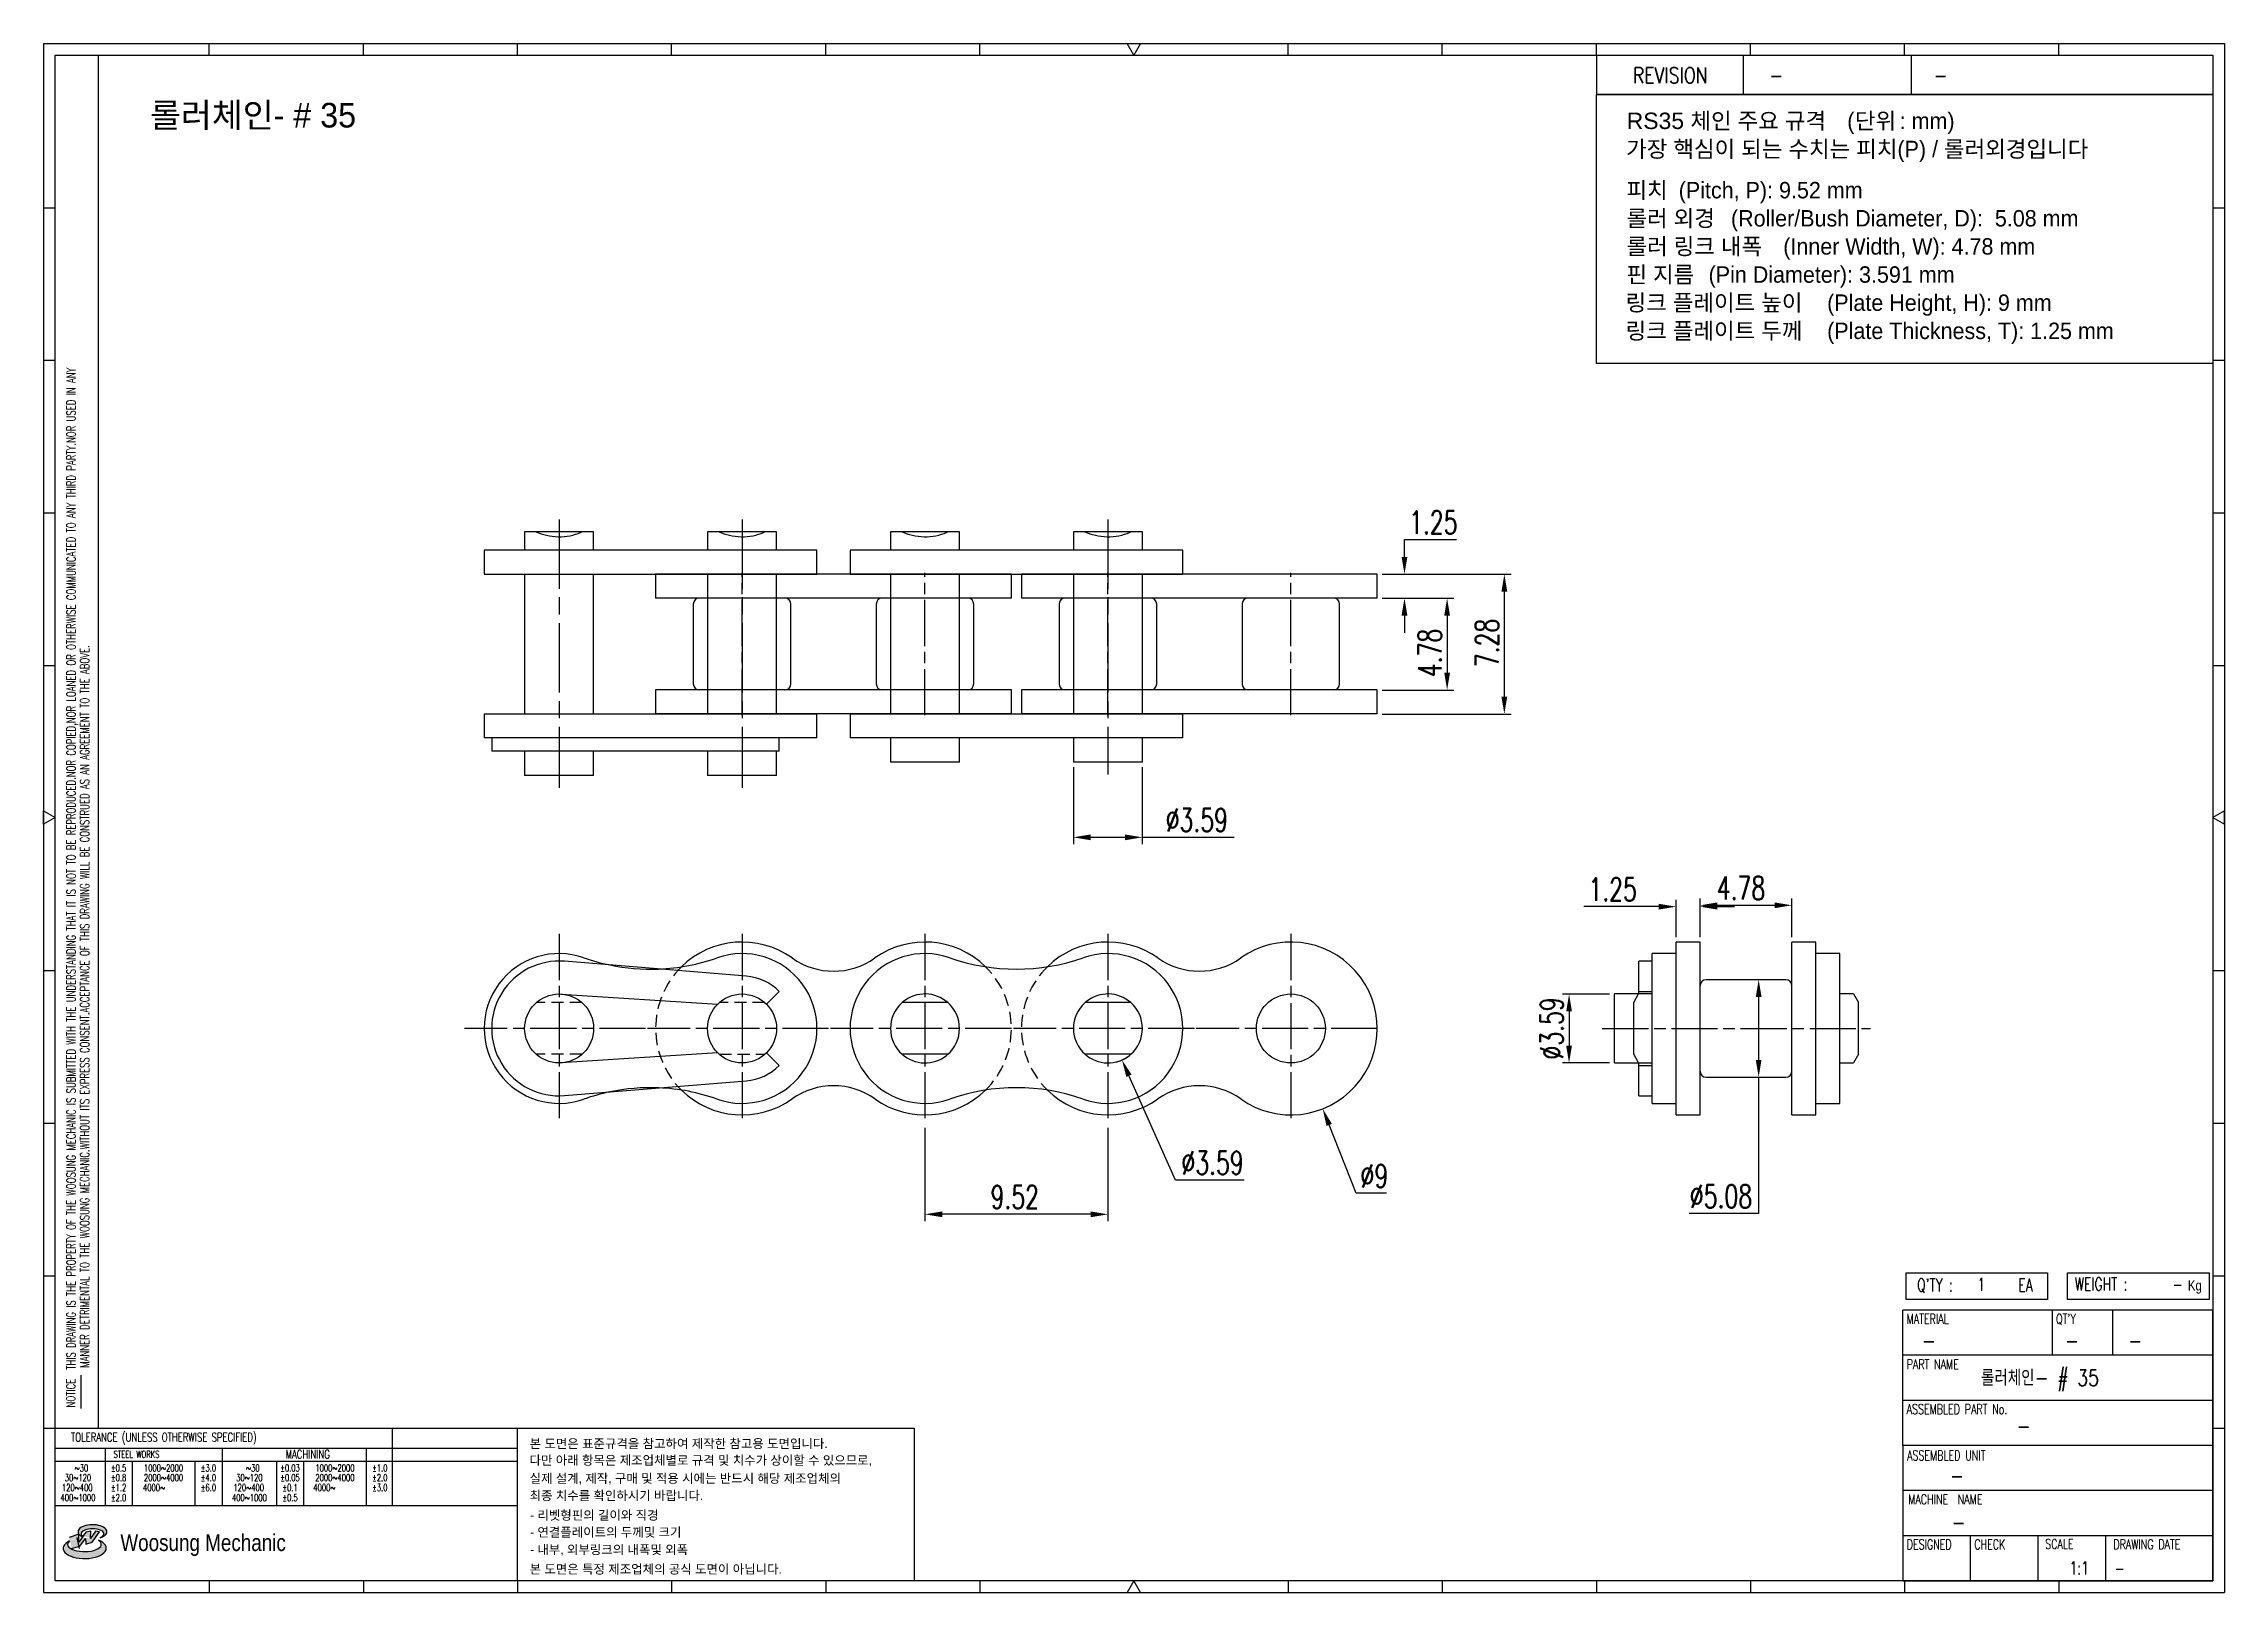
# Model space of a CAD drawing. Header units: millimetres. Extents: x 24187 to 24301, y 34 to 114.
import ezdxf
from ezdxf.enums import TextEntityAlignment as Align

# ---------------------------------------------------------------- set-up
doc = ezdxf.new("R2010")
doc.units = ezdxf.units.MM
doc.linetypes.add('AM_ISO08W050', pattern=[18, 12, -1.5, 3, -1.5])
doc.linetypes.add('HIDDEN', pattern=[9.525, 6.35, -3.175])
doc.layers.get('Defpoints').update_dxf_attribs({"color": 80})
doc.layers.add('CL1', color=140, linetype='AM_ISO08W050', lineweight=25)
for name, color, linetype in [('HID-01', 2, 'HIDDEN'), ('S-DIM', 7, 'Continuous'), ('TITLE', 7, 'Continuous'), ('도면레이아웃', 7, 'Continuous')]:
    doc.layers.add(name, color=color, linetype=linetype)
doc.styles.add('HAN', font='ROMANS.shx', dxfattribs={"width": 0.7, "bigfont": 'whgtxt.shx'})
doc.styles.add('HKD_ST2', font='romans.shx', dxfattribs={"width": 0.7, "height": 4, "bigfont": '@extfont2.shx'})
doc.styles.add('HSG', font='SIMPLEX.shx', dxfattribs={"width": 0.7, "bigfont": 'HSG.shx'})
doc.styles.add('MtXpl_', font='Gulim.ttf')
doc.styles.add('SLDTEXTSTYLE4', font='arial.ttf', dxfattribs={"width": 0.8})
doc.styles.get("Standard").update_dxf_attribs({"font": 'arial.ttf'})
doc.dimstyles.new('APP0.5', dxfattribs={"dimscale": 0.5, "dimtxt": 2.4, "dimasz": 1.8, "dimexe": 0.7, "dimexo": 0.5, "dimgap": 0.6, "dimtad": 1, "dimtoh": 1, "dimrnd": 0.01, "dimzin": 9, "dimdsep": 46, "dimtxsty": 'HSG', "dimcen": 0, "dimclrd": 1, "dimclre": 1, "dimclrt": 256, "dimazin": 2, "dimtp": 1, "dimtm": 1, "dimtfac": 0.5, "dimtofl": 0, "dimtmove": 0, "dimatfit": 3, "dimfxl": 0, "dimtvp": 1, "dimtolj": 2, "dimlwd": -1, "dimlwe": -1, "dimarcsym": 0})

# ---------------------------------------------------------------- blocks, each defined once
blk = doc.blocks.new('MAST')
at = {"layer": '도면레이아웃'}
h = blk.add_hatch(color=10, dxfattribs=at)
h.paths.add_polyline_path([(1.544, 35.177), (1.554, 34.966), (1.779, 35.034), (2.054, 35.422), (1.908, 35.446), (1.728, 35.167), (1.741, 35.439), (1.547, 35.405), (1.292, 35.041), (1.295, 35.33), (0.943, 35.208), (1.03, 34.8), (1.336, 34.885)])
edge = h.paths.add_edge_path()
edge.add_ellipse((1.795, 35.421), major_axis=(-0.53, 0), ratio=0.487785, start_angle=122.36065, end_angle=403.39574)
edge.add_line((1.411, 35.244), (1.419, 35.261))
edge.add_ellipse((1.798, 35.344), major_axis=(-0.423, 0), ratio=0.444396, start_angle=131.58977, end_angle=386.19408, ccw=False)
edge = h.paths.add_edge_path()
edge.add_ellipse((1.512, 34.815), major_axis=(-0.793, 0), ratio=0.480113, start_angle=314.67633, end_angle=590.85213)
edge.add_ellipse((1.501, 34.958), major_axis=(-0.62, 0), ratio=0.43311, start_angle=331.7024, end_angle=574.42495, ccw=False)
at = {"color": 140}
for p, q in [((0, 90.118), (80.15, 90.118)), ((0, 90.118), (0, 33.191)), ((80.15, 90.118), (80.15, 33.191)), ((57.068, 89.693), (57.068, 88.246)), ((62.47, 89.693), (62.47, 88.246)), ((68.635, 89.693), (68.635, 88.246)), ((79.725, 88.246), (57.068, 88.246)), ((68.449, 43.961), (68.449, 44.936)), ((68.449, 44.936), (73.654, 44.936)), ((73.654, 44.936), (73.654, 43.961)), ((74.39, 43.961), (74.39, 44.936)), ((74.39, 44.936), (79.595, 44.936)), ((79.595, 44.936), (79.595, 43.961)), ((68.336, 38.59), (68.336, 43.563)), ((79.725, 43.563), (68.336, 43.563)), ((73.654, 43.961), (68.449, 43.961)), ((73.827, 43.563), (73.827, 41.905)), ((79.595, 43.961), (74.39, 43.961)), ((76.037, 43.563), (76.037, 41.905)), ((79.725, 38.59), (79.725, 43.563)), ((79.725, 41.905), (68.336, 41.905)), ((79.725, 40.248), (68.336, 40.248)), ((68.336, 38.59), (68.336, 33.616)), ((79.725, 38.59), (68.336, 38.59)), ((79.725, 33.616), (79.725, 38.59)), ((79.725, 36.932), (68.336, 36.932)), ((79.725, 35.274), (68.336, 35.274)), ((70.822, 33.616), (70.822, 35.274)), ((73.309, 33.616), (73.309, 35.274)), ((75.796, 33.616), (75.796, 35.274)), ((0, 33.191), (80.15, 33.191)), ((68.336, 33.616), (79.725, 33.616))]:
    blk.add_line(p, q, dxfattribs=at)
for p, q in [((6.089, 89.693), (6.089, 90.118)), ((11.753, 89.693), (11.753, 90.118)), ((17.418, 89.693), (17.418, 90.118)), ((23.082, 89.693), (23.082, 90.118)), ((28.746, 89.693), (28.746, 90.118)), ((34.411, 89.693), (34.411, 90.118)), ((45.739, 89.693), (45.739, 90.118)), ((51.404, 89.693), (51.404, 90.118)), ((57.068, 89.693), (57.068, 90.118)), ((62.732, 89.693), (62.732, 90.118)), ((68.397, 89.693), (68.397, 90.118)), ((74.061, 89.693), (74.061, 90.118)), ((0, 84.085), (0.425, 84.085)), ((79.725, 84.085), (80.15, 84.085)), ((0, 78.478), (0.425, 78.478)), ((79.725, 78.478), (80.15, 78.478)), ((0, 72.87), (0.425, 72.87)), ((79.725, 72.87), (80.15, 72.87)), ((0, 67.262), (0.425, 67.262)), ((79.725, 67.262), (80.15, 67.262)), ((0, 56.047), (0.425, 56.047)), ((79.725, 56.047), (80.15, 56.047)), ((0, 50.439), (0.425, 50.439)), ((79.725, 50.439), (80.15, 50.439)), ((0, 44.832), (0.425, 44.832)), ((79.725, 44.832), (80.15, 44.832)), ((1.377, 39.947), (1.377, 41.174)), ((0, 39.224), (0.425, 39.224)), ((79.725, 39.224), (80.15, 39.224)), ((6.089, 33.616), (6.089, 33.191)), ((11.753, 33.616), (11.753, 33.191)), ((17.418, 33.616), (17.418, 33.191)), ((23.082, 33.616), (23.082, 33.191)), ((28.746, 33.616), (28.746, 33.191)), ((34.411, 33.616), (34.411, 33.191)), ((45.739, 33.616), (45.739, 33.191)), ((51.404, 33.616), (51.404, 33.191)), ((57.068, 33.616), (57.068, 33.191)), ((62.732, 33.616), (62.732, 33.191)), ((68.397, 33.616), (68.397, 33.191)), ((74.061, 33.616), (74.061, 33.191))]:
    blk.add_line(p, q)
at = {"color": 2}
for p, q in [((2.017, 39.224), (2.017, 89.693)), ((0.425, 39.224), (17.418, 39.224)), ((0.425, 38.487), (17.418, 38.487)), ((2.257, 38.487), (2.257, 36.382)), ((6.557, 38.5), (6.557, 36.382)), ((11.857, 38.487), (11.857, 36.382)), ((12.816, 39.224), (12.816, 36.382)), ((17.418, 33.616), (17.418, 39.224)), ((0.425, 38.012), (17.418, 38.012)), ((3.257, 38.012), (3.257, 36.382)), ((5.557, 38.012), (5.557, 36.382)), ((8.557, 38.012), (8.557, 36.382)), ((9.557, 38.026), (9.557, 36.382)), ((0.425, 36.382), (17.418, 36.382))]:
    blk.add_line(p, q, dxfattribs=at)
for points in [[(40.075, 89.693), (39.83, 90.118), (40.32, 90.118)], [(0.425, 61.679), (0, 61.433), (0, 61.924)], [(79.725, 61.679), (80.15, 61.433), (80.15, 61.924)], [(40.075, 33.616), (39.83, 33.191), (40.32, 33.191)]]:
    blk.add_lwpolyline(points, close=True)
at = {"color": 140}
blk.add_lwpolyline([(0.425, 89.693), (79.725, 89.693), (79.725, 33.616), (0.425, 33.616)], close=True, dxfattribs=at)
at = {"layer": '도면레이아웃'}
for p, q in [((1.295, 35.33), (0.943, 35.208)), ((1.547, 35.405), (1.292, 35.041)), ((1.292, 35.041), (1.295, 35.33)), ((1.741, 35.439), (1.547, 35.405)), ((1.908, 35.446), (1.728, 35.167)), ((1.728, 35.167), (1.741, 35.439)), ((1.779, 35.034), (2.054, 35.422)), ((2.054, 35.422), (1.908, 35.446)), ((1.03, 34.8), (1.336, 34.885)), ((1.224, 35.208), (1.311, 34.8)), ((1.224, 35.208), (1.224, 35.208)), ((1.336, 34.885), (1.544, 35.177)), ((1.419, 35.261), (1.411, 35.244)), ((1.544, 35.177), (1.554, 34.966)), ((1.554, 34.966), (1.779, 35.034))]:
    blk.add_line(p, q, dxfattribs=at)
for centre, major_axis, ratio, start_param, end_param in [((1.795, 35.421), (-0.53, 0), 0.487785, 2.135596, 7.040584), ((1.798, 35.344), (-0.423, 0), 0.444396, 2.296675, 6.740358), ((1.512, 34.815), (-0.793, 0), 0.480113, 5.492138, 10.312315), ((1.501, 34.958), (-0.62, 0), 0.43311, 5.789299, 10.025607)]:
    blk.add_ellipse(centre, major_axis=major_axis, ratio=ratio, start_param=start_param, end_param=end_param, dxfattribs=at)
for s, height, style, width, p in [('REVISION', 0.5806, 'HAN', 0.8, (58.415, 88.664)), ('-', 0.581, 'HAN', 0.8, (63.426, 88.664)), ('-', 0.581, 'HAN', 0.8, (69.468, 88.664)), ("Q'TY : ", 0.4746, 'HKD_ST2', 0.7, (68.857, 44.253)), ('1', 0.475, 'HKD_ST2', 0.7, (71.071, 44.275)), ('EA', 0.4746, 'HKD_ST2', 0.7, (72.578, 44.253)), ('WEIGHT : ', 0.4746, 'HKD_ST2', 0.7, (74.65, 44.286)), ('-', 0.581, 'HAN', 0.8, (69.029, 42.157)), ('-', 0.581, 'HAN', 0.8, (74.289, 42.157)), ('-', 0.581, 'HAN', 0.8, (76.623, 42.157)), ('-', 0.581, 'HAN', 0.8, (72.515, 39.013)), ('-', 0.581, 'HAN', 0.8, (70.067, 37.189)), ('-', 0.581, 'HAN', 0.8, (70.126, 35.48)), ('1:1', 0.4746, 'HKD_ST2', 0.7, (74.458, 33.848)), ('-', 0.475, 'HKD_ST2', 0.7, (76.112, 33.837))]:
    blk.add_text(s, height=height, dxfattribs=dict(style=style, width=width)).set_placement(p)
at = {"color": 6, "style": 'HKD_ST2', "width": 0.7}
for s, p in [(' THIS DRAWING IS THE PROPERTY OF THE WOOSUNG MECHANIC IS SUBMITTED WITH THE UNDERSTANDING THAT IT IS NOT TO BE REPRODUCED.NOR COPIED,NOR LOANED OR OTHERWISE COMMUNICATED TO ANY THIRD PARTY.NOR USED IN ANY', (1.173, 41.217)), ('MANNER DETRIMENTAL TO THE WOOSUNG MECHANIC.WITHOUT ITS EXPRESS CONSENT.ACCEPTANCE OF THIS DRAWING WILL BE CONSTRUED AS AN AGREEMENT TO THE ABOVE.', (1.672, 41.447))]:
    blk.add_text(s, height=0.326266, rotation=90, dxfattribs=at).set_placement(p)
at = {"style": 'HKD_ST2', "width": 0.7}
blk.add_text('-', height=0.475, dxfattribs=at).set_placement((78.613, 44.286), align=Align.RIGHT)
at = {"color": 254, "style": 'HKD_ST2', "width": 0.7}
for s, height, p in [('MATERIAL', 0.3651, (68.474, 43.425)), ("QT'Y", 0.3651, (73.965, 43.425)), ('PART NAME', 0.3651, (68.474, 41.756)), ('ASSEMBLED PART No.', 0.36511, (68.474, 40.109)), ('ASSEMBLED UNIT', 0.36511, (68.49, 38.408)), ('MACHINE  NAME', 0.36511, (68.532, 36.794)), ('DESIGNED', 0.3651, (68.474, 35.136)), ('CHECK', 0.3651, (70.961, 35.136)), ('SCALE', 0.3651, (73.566, 35.153)), ('DRAWING DATE', 0.36511, (76.071, 35.141))]:
    blk.add_text(s, height=height, dxfattribs=at).set_placement(p, align=Align.TOP_LEFT)
at = {"style": 'HKD_ST2', "width": 0.7}
blk.add_text('NOTICE', height=0.3263, rotation=90, dxfattribs=at).set_placement((1.163, 39.988))
blk.add_text('TOLERANCE (UNLESS OTHERWISE SPECIFIED)', height=0.32627, dxfattribs=at).set_placement((4.417, 38.896), align=Align.MIDDLE_CENTER)
at = {"color": 4, "style": 'HKD_ST2', "width": 0.7}
for s, height, p in [('%%12630', 0.261, (1.389, 37.762)), ('1000%%1262000', 0.26101, (4.407, 37.762)), ('%%12630', 0.261, (7.689, 37.762)), ('1000%%1262000', 0.26101, (10.707, 37.762)), ('120%%126400', 0.26101, (1.237, 37.045)), ('30%%126120', 0.261, (1.263, 37.411)), ('4000%%126', 0.261, (4.061, 37.045)), ('2000%%1264000', 0.26101, (4.407, 37.411)), ('120%%126400', 0.26101, (7.537, 37.045)), ('30%%126120', 0.261, (7.563, 37.411)), ('4000%%126', 0.261, (10.321, 37.045)), ('2000%%1264000', 0.26101, (10.707, 37.411)), ('400%%1261000', 0.26101, (1.263, 36.67)), ('400%%1261000', 0.26101, (7.563, 36.67))]:
    blk.add_text(s, height=height, dxfattribs=at).set_placement(p, align=Align.MIDDLE_CENTER)
for s, height, p in [('%%P0.5', 0.261, (2.757, 37.762)), ('STEEL WORKS', 0.26101, (3.416, 38.268)), ('%%P3.0', 0.261, (6.057, 37.762)), ('%%P0.03', 0.261, (9.057, 37.762)), ('MACHINING', 0.3263, (9.707, 38.27)), ('%%P1.0', 0.261, (12.357, 37.762)), ('%%P0.8', 0.261, (2.757, 37.411)), ('%%P1.2', 0.261, (2.757, 37.045)), ('%%P4.0', 0.261, (6.057, 37.411)), ('%%P6.0', 0.261, (6.057, 37.045)), ('%%P0.05', 0.261, (9.057, 37.411)), ('%%P0.1', 0.261, (9.057, 37.045)), ('%%P2.0', 0.261, (12.357, 37.411)), ('%%P3.0', 0.261, (12.357, 37.045)), ('%%P2.0', 0.261, (2.757, 36.67)), ('%%P0.5', 0.261, (9.057, 36.67))]:
    blk.add_text(s, height=height, dxfattribs=at).set_placement(p, align=Align.MIDDLE)
at = {"color": 1, "style": 'SLDTEXTSTYLE4', "width": 0.8}
blk.add_text('Woosung Mechanic', height=0.61957, dxfattribs=at).set_placement((2.822, 34.711))
at = {"layer": 'TITLE', "width": 0.8}
blk.add_text('Kg', height=0.3789, dxfattribs=at).set_placement((78.807, 44.286))
blk = doc.blocks.new('*D4')
at = {"layer": 'Defpoints', "color": 0, "transparency": 16777216}
for p in [(24232.88, 58.02), (24242.41, 58.02), (24232.88, 53.26)]:
    blk.add_point(p, dxfattribs=at)
at = {"layer": 'S-DIM', "color": 1, "transparency": 16777216}
for p, q in [((24232.88, 57.77), (24232.88, 52.91)), ((24242.41, 57.77), (24242.41, 52.91)), ((24241.51, 53.26), (24233.78, 53.26))]:
    blk.add_line(p, q, dxfattribs=at)
for points in [[(24233.78, 53.41), (24233.78, 53.11), (24232.88, 53.26)], [(24241.51, 53.41), (24241.51, 53.11), (24242.41, 53.26)]]:
    blk.add_solid(points, dxfattribs=at)
at = {"layer": 'S-DIM', "transparency": 16777216, "insert": (24237.56, 54.16), "char_height": 1.2, "attachment_point": 5, "style": 'HSG'}
blk.add_mtext('\\A2;9.52', dxfattribs=at)
blk = doc.blocks.new('*D34')
at = {"layer": 'Defpoints', "color": 0, "transparency": 16777216}
for p in [(24256.43, 85.34), (24256.43, 80.56), (24260.07, 80.56)]:
    blk.add_point(p, dxfattribs=at)
at = {"layer": 'S-DIM', "color": 1, "transparency": 16777216}
for p, q in [((24256.68, 85.34), (24260.42, 85.34)), ((24260.07, 84.44), (24260.07, 81.46)), ((24256.68, 80.56), (24260.42, 80.56))]:
    blk.add_line(p, q, dxfattribs=at)
for points in [[(24259.92, 84.44), (24260.22, 84.44), (24260.07, 85.34)], [(24259.92, 81.46), (24260.22, 81.46), (24260.07, 80.56)]]:
    blk.add_solid(points, dxfattribs=at)
at = {"layer": 'S-DIM', "transparency": 16777216, "insert": (24259.17, 82.49), "char_height": 1.2, "attachment_point": 5, "rotation": 90, "style": 'HSG'}
blk.add_mtext('\\A2;4.78', dxfattribs=at)
blk = doc.blocks.new('*D35')
at = {"layer": 'Defpoints', "color": 0, "transparency": 16777216}
for p in [(24256.43, 86.59), (24256.43, 85.34), (24257.85, 85.34)]:
    blk.add_point(p, dxfattribs=at)
at = {"layer": 'S-DIM', "color": 1, "transparency": 16777216}
for p, q in [((24257.85, 87.49), (24257.85, 88.39)), ((24257.85, 88.39), (24260.55, 88.39)), ((24256.68, 86.59), (24258.2, 86.59)), ((24256.68, 85.34), (24258.2, 85.34)), ((24257.85, 84.44), (24257.85, 83.54))]:
    blk.add_line(p, q, dxfattribs=at)
for points in [[(24257.7, 87.49), (24258, 87.49), (24257.85, 86.59)], [(24257.7, 84.44), (24258, 84.44), (24257.85, 85.34)]]:
    blk.add_solid(points, dxfattribs=at)
at = {"layer": 'S-DIM', "transparency": 16777216, "insert": (24259.35, 89.29), "char_height": 1.2, "attachment_point": 5, "style": 'HSG'}
blk.add_mtext('\\A2;1.25', dxfattribs=at)
blk = doc.blocks.new('*D36')
at = {"layer": 'Defpoints', "color": 0, "transparency": 16777216}
for p in [(24256.43, 86.59), (24263.05, 86.59), (24256.43, 79.31)]:
    blk.add_point(p, dxfattribs=at)
at = {"layer": 'S-DIM', "color": 1, "transparency": 16777216}
for p, q in [((24256.68, 86.59), (24263.4, 86.59)), ((24263.05, 80.21), (24263.05, 85.69)), ((24256.68, 79.31), (24263.4, 79.31))]:
    blk.add_line(p, q, dxfattribs=at)
for points in [[(24262.9, 85.69), (24263.2, 85.69), (24263.05, 86.59)], [(24262.9, 80.21), (24263.2, 80.21), (24263.05, 79.31)]]:
    blk.add_solid(points, dxfattribs=at)
at = {"layer": 'S-DIM', "transparency": 16777216, "insert": (24262.15, 83.01), "char_height": 1.2, "attachment_point": 5, "rotation": 90, "style": 'HSG'}
blk.add_mtext('\\A2;7.28', dxfattribs=at)
blk = doc.blocks.new('*D33')
at = {"layer": 'Defpoints', "color": 0, "transparency": 16777216}
for p in [(24240.61, 76.8), (24244.2, 76.8), (24244.2, 72.89)]:
    blk.add_point(p, dxfattribs=at)
at = {"layer": 'S-DIM', "color": 1, "transparency": 16777216}
for p, q in [((24240.61, 76.55), (24240.61, 72.54)), ((24244.2, 76.55), (24244.2, 72.54)), ((24241.51, 72.89), (24243.3, 72.89)), ((24244.2, 72.89), (24248.98, 72.89))]:
    blk.add_line(p, q, dxfattribs=at)
for points in [[(24241.51, 73.04), (24241.51, 72.74), (24240.61, 72.89)], [(24243.3, 73.04), (24243.3, 72.74), (24244.2, 72.89)]]:
    blk.add_solid(points, dxfattribs=at)
at = {"layer": 'S-DIM', "transparency": 16777216, "insert": (24247.04, 73.79), "char_height": 1.2, "attachment_point": 5, "style": 'HSG'}
blk.add_mtext('\\A2;%%c3.59', dxfattribs=at)
blk = doc.blocks.new('*D9')
at = {"layer": 'Defpoints', "color": 0, "transparency": 16777216}
for p in [(24275.63, 65.48), (24275.63, 60.4), (24276.29, 60.4)]:
    blk.add_point(p, dxfattribs=at)
at = {"layer": 'S-DIM', "color": 1, "transparency": 16777216}
for p, q in [((24275.88, 65.48), (24276.64, 65.48)), ((24276.29, 64.58), (24276.29, 61.3)), ((24275.88, 60.4), (24276.64, 60.4)), ((24276.29, 60.4), (24276.29, 53.3)), ((24276.29, 53.3), (24272.67, 53.3))]:
    blk.add_line(p, q, dxfattribs=at)
for points in [[(24276.14, 64.58), (24276.44, 64.58), (24276.29, 65.48)], [(24276.14, 61.3), (24276.44, 61.3), (24276.29, 60.4)]]:
    blk.add_solid(points, dxfattribs=at)
at = {"layer": 'S-DIM', "transparency": 16777216, "insert": (24274.33, 54.2), "char_height": 1.2, "attachment_point": 5, "style": 'HSG'}
blk.add_mtext('\\A2;%%c5.08', dxfattribs=at)
blk = doc.blocks.new('*D10')
at = {"layer": 'Defpoints', "color": 0, "transparency": 16777216}
for p in [(24278.02, 69.35), (24273.24, 67.44), (24278.02, 67.44)]:
    blk.add_point(p, dxfattribs=at)
at = {"layer": 'S-DIM', "color": 1, "transparency": 16777216}
for p, q in [((24273.24, 67.69), (24273.24, 69.7)), ((24274.14, 69.35), (24277.12, 69.35)), ((24278.02, 67.69), (24278.02, 69.7))]:
    blk.add_line(p, q, dxfattribs=at)
for points in [[(24274.14, 69.5), (24274.14, 69.2), (24273.24, 69.35)], [(24277.12, 69.5), (24277.12, 69.2), (24278.02, 69.35)]]:
    blk.add_solid(points, dxfattribs=at)
at = {"layer": 'S-DIM', "transparency": 16777216, "insert": (24275.37, 70.25), "char_height": 1.2, "attachment_point": 5, "style": 'HSG'}
blk.add_mtext('\\A2;4.78', dxfattribs=at)
blk = doc.blocks.new('*D11')
at = {"layer": 'Defpoints', "color": 0, "transparency": 16777216}
for p in [(24273.24, 69.28), (24271.99, 67.44), (24273.24, 67.44)]:
    blk.add_point(p, dxfattribs=at)
at = {"layer": 'S-DIM', "color": 1, "transparency": 16777216}
for p, q in [((24271.09, 69.28), (24267.19, 69.28)), ((24271.99, 67.69), (24271.99, 69.63)), ((24273.24, 67.69), (24273.24, 69.63)), ((24274.14, 69.28), (24275.04, 69.28))]:
    blk.add_line(p, q, dxfattribs=at)
for points in [[(24271.09, 69.43), (24271.09, 69.13), (24271.99, 69.28)], [(24274.14, 69.43), (24274.14, 69.13), (24273.24, 69.28)]]:
    blk.add_solid(points, dxfattribs=at)
at = {"layer": 'S-DIM', "transparency": 16777216, "insert": (24268.69, 70.18), "char_height": 1.2, "attachment_point": 5, "style": 'HSG'}
blk.add_mtext('\\A2;1.25', dxfattribs=at)
blk = doc.blocks.new('*D12')
at = {"layer": 'Defpoints', "color": 0, "transparency": 16777216}
for p in [(24268.78, 64.73), (24266.42, 61.14), (24268.78, 61.14)]:
    blk.add_point(p, dxfattribs=at)
at = {"layer": 'S-DIM', "color": 1, "transparency": 16777216}
for p, q in [((24268.53, 64.73), (24266.07, 64.73)), ((24266.42, 63.83), (24266.42, 62.04)), ((24268.53, 61.14), (24266.07, 61.14))]:
    blk.add_line(p, q, dxfattribs=at)
for points in [[(24266.27, 63.83), (24266.57, 63.83), (24266.42, 64.73)], [(24266.27, 62.04), (24266.57, 62.04), (24266.42, 61.14)]]:
    blk.add_solid(points, dxfattribs=at)
at = {"layer": 'S-DIM', "transparency": 16777216, "insert": (24265.52, 62.94), "char_height": 1.2, "attachment_point": 5, "rotation": 90, "style": 'HSG'}
blk.add_mtext('\\A2;%%c3.59', dxfattribs=at)
blk = doc.blocks.new('*D13')
at = {"layer": 'Defpoints', "color": 0, "transparency": 16777216}
for p in [(24241.68, 64.58), (24243.14, 61.3)]:
    blk.add_point(p, dxfattribs=at)
at = {"layer": 'S-DIM', "color": 1, "transparency": 16777216}
for p, q in [((24245.92, 55.04), (24243.5, 60.48)), ((24249.5, 55.04), (24245.92, 55.04))]:
    blk.add_line(p, q, dxfattribs=at)
blk.add_arc((24242.41, 62.94), 1.8, 282.7626, 303.4297, dxfattribs=at)
blk.add_solid([(24243.64, 60.54), (24243.37, 60.41), (24243.14, 61.3)], dxfattribs=at)
at = {"layer": 'S-DIM', "transparency": 16777216, "insert": (24247.86, 55.94), "char_height": 1.2, "attachment_point": 5, "style": 'HSG'}
blk.add_mtext('\\A2;∅3.59', dxfattribs=at)
blk = doc.blocks.new('*D14')
at = {"layer": 'Defpoints', "color": 0, "transparency": 16777216}
for p in [(24250.27, 67.12), (24253.59, 58.76)]:
    blk.add_point(p, dxfattribs=at)
at = {"layer": 'S-DIM', "color": 1, "transparency": 16777216}
for p, q in [((24255.34, 54.36), (24253.93, 57.92)), ((24256.92, 54.36), (24255.34, 54.36))]:
    blk.add_line(p, q, dxfattribs=at)
blk.add_solid([(24254.07, 57.97), (24253.79, 57.86), (24253.59, 58.76)], dxfattribs=at)
at = {"layer": 'S-DIM', "transparency": 16777216, "insert": (24256.28, 55.26), "char_height": 1.2, "attachment_point": 5, "style": 'HSG'}
blk.add_mtext('\\A2;∅9', dxfattribs=at)

msp = doc.modelspace()

# ---------------------------------------------------------------- linework, layer by layer
for p, q in [((24215.63, 88.802), (24212.04, 88.802)), ((24212.04, 88.802), (24212.04, 87.842)), ((24215.63, 87.842), (24215.63, 88.802)), ((24225.155, 88.802), (24221.565, 88.802)), ((24221.565, 88.802), (24221.565, 87.842)), ((24225.155, 87.842), (24225.155, 88.802)), ((24234.68, 88.802), (24231.09, 88.802)), ((24231.09, 88.802), (24231.09, 87.842)), ((24234.68, 87.842), (24234.68, 88.802)), ((24244.205, 88.802), (24240.615, 88.802)), ((24240.615, 88.802), (24240.615, 87.842)), ((24244.205, 87.842), (24244.205, 88.802)), ((24227.26, 87.842), (24209.935, 87.842)), ((24209.935, 87.842), (24209.935, 86.592)), ((24227.26, 86.592), (24227.26, 87.842)), ((24246.31, 87.842), (24228.985, 87.842)), ((24228.985, 87.842), (24228.985, 86.592)), ((24246.31, 86.592), (24246.31, 87.842)), ((24209.935, 86.592), (24227.26, 86.592)), ((24212.04, 86.592), (24212.04, 79.312)), ((24215.63, 79.312), (24215.63, 86.592)), ((24237.385, 86.592), (24218.86, 86.592)), ((24218.86, 86.592), (24218.86, 85.342)), ((24221.565, 86.592), (24221.565, 79.312)), ((24225.155, 79.312), (24225.155, 86.592)), ((24228.985, 86.592), (24246.31, 86.592)), ((24231.09, 86.592), (24231.09, 79.312)), ((24234.68, 79.312), (24234.68, 86.592)), ((24237.385, 85.342), (24237.385, 86.592)), ((24256.435, 86.592), (24237.91, 86.592)), ((24237.91, 86.592), (24237.91, 85.342)), ((24240.615, 86.592), (24240.615, 79.312)), ((24244.205, 79.312), (24244.205, 86.592)), ((24256.435, 85.342), (24256.435, 86.592)), ((24237.385, 85.342), (24218.86, 85.342)), ((24256.435, 85.342), (24237.91, 85.342)), ((24220.82, 85.027), (24220.82, 80.877)), ((24225.9, 80.877), (24225.9, 85.027)), ((24230.345, 85.027), (24230.345, 80.877)), ((24235.425, 80.877), (24235.425, 85.027)), ((24239.87, 85.027), (24239.87, 80.877)), ((24244.95, 80.877), (24244.95, 85.027)), ((24249.395, 85.027), (24249.395, 80.877)), ((24254.475, 80.877), (24254.475, 85.027)), ((24237.385, 80.562), (24218.86, 80.562)), ((24218.86, 80.562), (24218.86, 79.312)), ((24237.385, 79.312), (24237.385, 80.562)), ((24256.435, 80.562), (24237.91, 80.562)), ((24237.91, 80.562), (24237.91, 79.312)), ((24256.435, 79.312), (24256.435, 80.562)), ((24209.935, 79.312), (24227.26, 79.312)), ((24209.935, 79.312), (24209.935, 78.062)), ((24237.385, 79.312), (24218.86, 79.312)), ((24227.26, 78.062), (24227.26, 79.312)), ((24228.985, 79.312), (24246.31, 79.312)), ((24228.985, 79.312), (24228.985, 78.062)), ((24256.435, 79.312), (24237.91, 79.312)), ((24246.31, 78.062), (24246.31, 79.312)), ((24227.26, 78.062), (24209.935, 78.062)), ((24210.325, 78.062), (24210.325, 77.368)), ((24225.29, 77.368), (24210.325, 77.368)), ((24212.04, 77.368), (24212.04, 76.102)), ((24215.63, 76.102), (24215.63, 77.368)), ((24221.565, 77.368), (24221.565, 76.102)), ((24225.155, 76.102), (24225.155, 77.368)), ((24225.29, 77.368), (24225.29, 78.062)), ((24246.31, 78.062), (24228.985, 78.062)), ((24231.09, 78.062), (24231.09, 76.797)), ((24234.68, 76.797), (24234.68, 78.062)), ((24240.615, 78.062), (24240.615, 76.797)), ((24244.205, 76.797), (24244.205, 78.062)), ((24215.63, 76.102), (24212.04, 76.102)), ((24225.155, 76.102), (24221.565, 76.102)), ((24234.68, 76.797), (24231.09, 76.797)), ((24244.205, 76.797), (24240.615, 76.797)), ((24273.244, 67.438), (24271.994, 67.438)), ((24271.994, 58.438), (24271.994, 67.438)), ((24273.244, 58.438), (24273.244, 67.438)), ((24279.274, 67.438), (24278.024, 67.438)), ((24278.024, 58.438), (24278.024, 67.438)), ((24279.274, 58.438), (24279.274, 67.438)), ((24223.583, 65.659), (24214.122, 66.437)), ((24270.744, 66.448), (24270.05, 66.448)), ((24270.05, 64.733), (24270.05, 66.448)), ((24271.994, 66.838), (24270.744, 66.838)), ((24270.744, 59.038), (24270.744, 66.838)), ((24280.524, 66.838), (24279.274, 66.838)), ((24280.524, 59.038), (24280.524, 66.838)), ((24213.949, 64.73), (24222.09, 64.208)), ((24224.629, 64.208), (24225.29, 64.869)), ((24232.772, 64.73), (24232.616, 64.713)), ((24232.929, 64.733), (24232.772, 64.73)), ((24233.085, 64.722), (24232.929, 64.733)), ((24233.24, 64.698), (24233.085, 64.722)), ((24242.297, 64.73), (24242.141, 64.713)), ((24242.454, 64.733), (24242.297, 64.73)), ((24242.61, 64.722), (24242.454, 64.733)), ((24242.765, 64.698), (24242.61, 64.722)), ((24268.784, 61.143), (24268.784, 64.733)), ((24270.043, 64.733), (24268.784, 64.733)), ((24269.784, 64.285), (24270.043, 64.733)), ((24270.744, 64.733), (24270.043, 64.733)), ((24270.05, 64.869), (24270.744, 64.869)), ((24277.709, 65.478), (24273.559, 65.478)), ((24281.225, 64.733), (24280.524, 64.733)), ((24281.225, 64.733), (24281.484, 64.285)), ((24231.765, 64.341), (24231.697, 64.285)), ((24234.072, 64.285), (24231.697, 64.285)), ((24231.892, 64.434), (24231.765, 64.341)), ((24232.026, 64.515), (24231.892, 64.434)), ((24232.166, 64.583), (24232.026, 64.515)), ((24232.312, 64.64), (24232.166, 64.583)), ((24232.463, 64.683), (24232.312, 64.64)), ((24232.616, 64.713), (24232.463, 64.683)), ((24233.392, 64.66), (24233.24, 64.698)), ((24233.54, 64.61), (24233.392, 64.66)), ((24233.683, 64.546), (24233.54, 64.61)), ((24233.82, 64.47), (24233.683, 64.546)), ((24233.95, 64.383), (24233.82, 64.47)), ((24234.072, 64.285), (24233.95, 64.383)), ((24241.29, 64.341), (24241.222, 64.285)), ((24243.597, 64.285), (24241.222, 64.285)), ((24241.417, 64.434), (24241.29, 64.341)), ((24241.551, 64.515), (24241.417, 64.434)), ((24241.691, 64.583), (24241.551, 64.515)), ((24241.837, 64.64), (24241.691, 64.583)), ((24241.988, 64.683), (24241.837, 64.64)), ((24242.141, 64.713), (24241.988, 64.683)), ((24242.917, 64.66), (24242.765, 64.698)), ((24243.065, 64.61), (24242.917, 64.66)), ((24243.208, 64.546), (24243.065, 64.61)), ((24243.345, 64.47), (24243.208, 64.546)), ((24243.475, 64.383), (24243.345, 64.47)), ((24243.597, 64.285), (24243.475, 64.383)), ((24269.784, 61.592), (24269.784, 64.285)), ((24281.484, 61.592), (24281.484, 64.285)), ((24222.09, 61.669), (24213.949, 61.147)), ((24225.29, 61.008), (24224.629, 61.669)), ((24231.697, 61.592), (24231.819, 61.494)), ((24234.072, 61.592), (24231.697, 61.592)), ((24231.819, 61.494), (24231.949, 61.406)), ((24231.949, 61.406), (24232.086, 61.331)), ((24232.086, 61.331), (24232.229, 61.267)), ((24233.603, 61.293), (24233.744, 61.362)), ((24233.744, 61.362), (24233.878, 61.443)), ((24233.878, 61.443), (24234.004, 61.535)), ((24234.004, 61.535), (24234.072, 61.592)), ((24241.222, 61.592), (24241.344, 61.494)), ((24243.597, 61.592), (24241.222, 61.592)), ((24241.344, 61.494), (24241.474, 61.406)), ((24241.474, 61.406), (24241.611, 61.331)), ((24241.611, 61.331), (24241.754, 61.267)), ((24243.128, 61.293), (24243.269, 61.362)), ((24243.269, 61.362), (24243.403, 61.443)), ((24243.403, 61.443), (24243.529, 61.535)), ((24243.529, 61.535), (24243.597, 61.592)), ((24270.043, 61.143), (24269.784, 61.592)), ((24281.484, 61.592), (24281.225, 61.143)), ((24214.122, 59.44), (24223.583, 60.218)), ((24232.229, 61.267), (24232.378, 61.217)), ((24232.378, 61.217), (24232.53, 61.179)), ((24232.53, 61.179), (24232.684, 61.155)), ((24232.684, 61.155), (24232.84, 61.144)), ((24232.84, 61.144), (24232.997, 61.147)), ((24232.997, 61.147), (24233.153, 61.164)), ((24233.153, 61.164), (24233.306, 61.194)), ((24233.306, 61.194), (24233.457, 61.237)), ((24233.457, 61.237), (24233.603, 61.293)), ((24241.754, 61.267), (24241.903, 61.217)), ((24241.903, 61.217), (24242.055, 61.179)), ((24242.055, 61.179), (24242.209, 61.155)), ((24242.209, 61.155), (24242.365, 61.144)), ((24242.365, 61.144), (24242.522, 61.147)), ((24242.522, 61.147), (24242.678, 61.164)), ((24242.678, 61.164), (24242.831, 61.194)), ((24242.831, 61.194), (24242.982, 61.237)), ((24242.982, 61.237), (24243.128, 61.293)), ((24268.784, 61.143), (24270.043, 61.143)), ((24270.043, 61.143), (24270.744, 61.143)), ((24270.05, 59.428), (24270.05, 61.143)), ((24270.05, 61.008), (24270.744, 61.008)), ((24273.559, 60.398), (24277.709, 60.398)), ((24280.524, 61.143), (24281.225, 61.143)), ((24270.05, 59.428), (24270.744, 59.428)), ((24270.744, 59.038), (24271.994, 59.038)), ((24271.994, 58.438), (24273.244, 58.438)), ((24278.024, 58.438), (24279.274, 58.438)), ((24279.274, 59.038), (24280.524, 59.038))]:
    msp.add_line(p, q)
at = {"color": 140}
msp.add_lwpolyline([(24267.84, 111.566), (24299.937, 111.566), (24299.937, 97.558), (24267.84, 97.558)], close=True, dxfattribs=at)
for points in [[(24212.647, 88.802), (24212.769, 88.746), (24212.899, 88.695), (24213.036, 88.652), (24213.179, 88.615), (24213.328, 88.586), (24213.48, 88.564), (24213.634, 88.55), (24213.79, 88.544), (24213.947, 88.545), (24214.103, 88.555), (24214.256, 88.572), (24214.407, 88.597), (24214.553, 88.63), (24214.694, 88.67), (24214.828, 88.716), (24214.954, 88.77), (24215.022, 88.802)], [(24222.172, 88.802), (24222.294, 88.746), (24222.424, 88.695), (24222.561, 88.652), (24222.704, 88.615), (24222.853, 88.586), (24223.005, 88.564), (24223.159, 88.55), (24223.315, 88.544), (24223.472, 88.545), (24223.628, 88.555), (24223.781, 88.572), (24223.932, 88.597), (24224.078, 88.63), (24224.219, 88.67), (24224.353, 88.716), (24224.479, 88.77), (24224.547, 88.802)], [(24231.697, 88.802), (24231.819, 88.746), (24231.949, 88.695), (24232.086, 88.652), (24232.229, 88.615), (24232.378, 88.586), (24232.53, 88.564), (24232.684, 88.55), (24232.84, 88.544), (24232.997, 88.545), (24233.153, 88.555), (24233.306, 88.572), (24233.457, 88.597), (24233.603, 88.63), (24233.744, 88.67), (24233.878, 88.716), (24234.004, 88.77), (24234.072, 88.802)], [(24241.222, 88.802), (24241.344, 88.746), (24241.474, 88.695), (24241.611, 88.652), (24241.754, 88.615), (24241.903, 88.586), (24242.055, 88.564), (24242.209, 88.55), (24242.365, 88.544), (24242.522, 88.545), (24242.678, 88.555), (24242.831, 88.572), (24242.982, 88.597), (24243.128, 88.63), (24243.269, 88.67), (24243.403, 88.716), (24243.529, 88.77), (24243.597, 88.802)]]:
    msp.add_lwpolyline(points)
at = {"color": 1}
msp.add_lwpolyline([(24211.67, 42.12), (24232.324, 42.12), (24232.324, 34.176), (24211.67, 34.176)], close=True, dxfattribs=at)
for centre in [(24213.835, 62.938), (24223.36, 62.938), (24251.935, 62.938)]:
    msp.add_circle(centre, 1.795)
for centre, radius, start, end in [((24221.135, 85.027), 0.315, 90, 180), ((24225.585, 85.027), 0.315, 0, 90), ((24230.66, 85.027), 0.315, 90, 180), ((24235.11, 85.027), 0.315, 360, 90), ((24240.185, 85.027), 0.315, 90, 180), ((24244.635, 85.027), 0.315, 0, 90), ((24249.71, 85.027), 0.315, 90, 180), ((24254.16, 85.027), 0.315, 360, 90), ((24221.135, 80.877), 0.315, 180, 270), ((24225.585, 80.877), 0.315, 270, 0), ((24230.66, 80.877), 0.315, 180, 270), ((24235.11, 80.877), 0.315, 270, 0), ((24240.185, 80.877), 0.315, 180, 270), ((24244.635, 80.877), 0.315, 270, 0), ((24249.71, 80.877), 0.315, 180, 270), ((24254.16, 80.877), 0.315, 270, 0), ((24223.36, 62.938), 4.5, 54.62279, 134.46442), ((24232.885, 62.938), 4.5, 45.53558, 125.37722), ((24242.41, 62.938), 4.5, 54.62279, 134.46442), ((24251.935, 62.938), 4.5, 234.62279, 125.37722), ((24213.835, 62.938), 3.9, 70.61979, 289.38021), ((24213.835, 62.938), 3.51, 85.3028, 274.6972), ((24218.597, 76.477), 10.452, 250.61979, 258.26752), ((24218.597, 76.477), 10.452, 258.26752, 272.33808), ((24218.597, 76.477), 10.452, 272.33808, 289.38021), ((24223.36, 62.938), 3.9, 250.61979, 109.38021), ((24228.122, 69.646), 3.726, 234.62278, 305.37721), ((24232.885, 62.938), 3.9, 70.61979, 289.38021), ((24237.647, 76.477), 10.452, 250.61979, 289.38021), ((24242.41, 62.938), 3.9, 250.61979, 109.38021), ((24247.172, 69.646), 3.726, 234.62278, 305.37721), ((24223.36, 62.938), 2.73, 45, 85.3028), ((24273.559, 65.163), 0.315, 90, 180), ((24277.709, 65.163), 0.315, 0, 90), ((24232.885, 62.938), 1.795, 131.40962, 228.59038), ((24232.885, 62.938), 1.795, 311.40962, 48.59038), ((24242.41, 62.938), 1.795, 131.40962, 228.59038), ((24242.41, 62.938), 1.795, 311.40962, 48.59038), ((24223.36, 62.938), 2.73, 274.6972, 315), ((24273.559, 60.713), 0.315, 180, 270), ((24277.709, 60.713), 0.315, 270, 0), ((24218.597, 49.4), 10.452, 101.73248, 109.38021), ((24218.597, 49.4), 10.452, 87.66192, 101.73248), ((24218.597, 49.4), 10.452, 70.61979, 87.66192), ((24223.36, 62.938), 4.5, 225.53558, 305.37722), ((24228.122, 56.231), 3.726, 54.62278, 125.37721), ((24232.885, 62.938), 4.5, 234.62279, 314.46442), ((24237.647, 49.4), 10.452, 70.61979, 109.38021), ((24242.41, 62.938), 4.5, 225.53558, 305.37722), ((24247.172, 56.231), 3.726, 54.62278, 125.37721)]:
    msp.add_arc(centre, radius, start, end)
msp.add_point((24223.36, 82.952))
msp.add_point((24223.36, 82.952))
at = {"layer": 'CL1', "ltscale": 0.3}
for p, q in [((24213.835, 89.437), (24213.835, 75.467)), ((24223.36, 89.437), (24223.36, 75.467)), ((24242.41, 89.437), (24242.41, 76.162))]:
    msp.add_line(p, q, dxfattribs=at)
at = {"layer": 'CL1', "ltscale": 0.2}
for p, q in [((24223.36, 79.25), (24223.36, 86.655)), ((24232.885, 79.25), (24232.885, 86.655)), ((24242.41, 79.25), (24242.41, 86.655)), ((24251.935, 79.25), (24251.935, 86.655)), ((24213.835, 67.861), (24213.835, 58.016)), ((24223.36, 67.861), (24223.36, 58.016)), ((24232.885, 67.861), (24232.885, 58.016)), ((24242.41, 67.861), (24242.41, 58.016)), ((24251.935, 67.861), (24251.935, 58.016)), ((24218.335, 62.938), (24208.912, 62.938)), ((24227.86, 62.938), (24218.437, 62.938)), ((24237.385, 62.938), (24227.962, 62.938)), ((24246.91, 62.938), (24237.487, 62.938)), ((24256.435, 62.938), (24247.012, 62.938)), ((24268.149, 62.938), (24282.119, 62.938))]:
    msp.add_line(p, q, dxfattribs=at)
at = {"layer": 'HID-01', "linetype": 'HIDDEN', "ltscale": 0.1}
for p, q in [((24215.022, 64.285), (24212.647, 64.285)), ((24224.547, 64.285), (24222.172, 64.285)), ((24215.022, 61.592), (24212.647, 61.592)), ((24222.172, 61.592), (24224.547, 61.592))]:
    msp.add_line(p, q, dxfattribs=at)
for centre, start, end in [((24223.36, 62.938), 134.46442, 225.53558), ((24232.885, 62.938), 314.46442, 45.53558), ((24242.41, 62.938), 134.46442, 225.53558)]:
    msp.add_arc(centre, 4.5, start, end, dxfattribs=at)

# ---------------------------------------------------------------- block references
at = {"color": 140, "xscale": 1.416638488090329, "yscale": 1.416638488090329, "zscale": 1.416638488090329}
msp.add_blockref('MAST', (24186.995, -13.446), dxfattribs=at)

# ---------------------------------------------------------------- texts
at = {"color": 254, "style": 'MtXpl_'}
msp.add_text('롤러체인- # 35', height=1.283, dxfattribs=at).set_placement((24192.533, 109.85))
at = {"color": 140}
msp.add_text('RS35 ', height=0.8554, dxfattribs=at).set_placement((24269.419, 109.77))
at = {"color": 140, "style": 'MtXpl_'}
for s, height, p in [('체인 주요 규격 ', 0.8554, (24272.74, 109.77)), ('(', 0.855, (24280.903, 109.77)), ('단위', 0.8554, (24281.301, 109.77)), (': mm)', 0.8554, (24283.633, 109.77)), ('가장 핵심이 되는 수치는 피치(P) / 롤러외경입니다', 0.85536, (24269.392, 108.303)), ('피치 ', 0.8554, (24269.407, 106.16)), ('(Pitch, P): 9.52 mm  ', 0.85536, (24272.128, 106.16)), ('롤러 외경 ', 0.8554, (24269.406, 104.696)), ('(Roller/Bush Diameter, D):  5.08 mm', 0.85536, (24274.848, 104.696)), ('롤러 링크 내폭 ', 0.8554, (24269.408, 103.232)), ('(Inner Width, W): 4.78 mm', 0.85536, (24277.571, 103.232)), ('핀 지름 ', 0.8554, (24269.407, 101.767)), ('(Pin Diameter): 3.591 mm', 0.85536, (24273.683, 101.767)), ('링크 플레이트 높이 ', 0.85536, (24269.361, 100.302)), ('(Plate Height, H): 9 mm', 0.85536, (24279.857, 100.302)), ('링크 플레이트 두께 ', 0.85536, (24269.361, 98.836)), ('(Plate Thickness, T): 1.25 mm', 0.85536, (24279.857, 98.836))]:
    msp.add_text(s, height=height, dxfattribs=at).set_placement(p)
at = {"style": 'HAN', "width": 0.8}
msp.add_text('롤러체인- # 35', height=0.8225, dxfattribs=at).set_placement((24287.87, 44.333))
at = {"color": 1, "style": 'MtXpl_'}
for s, p in [('본 도면은 표준규격을 참고하여 제작한 참고용 도면입니다.', (24212.298, 41.084)), ('실제 설계, 제작, 구매 및 적용 시에는 반드시 해당 제조업체의 ', (24212.298, 39.276)), ('다만 아래 항목은 제조업체별로 규격 및 치수가 상이할 수 있으므로,', (24212.298, 40.218)), ('최종 치수를 확인하시기 바랍니다. ', (24212.298, 38.379)), ('- 리벳형핀의 길이와 직경', (24212.324, 37.355)), ('- 연결플레이트의 두께및 크기', (24212.324, 36.474)), ('- 내부, 외부링크의 내폭및 외폭', (24212.324, 35.566)), ('본 도면은 특정 제조업체의 공식 도면이 아닙니다.', (24212.298, 34.55))]:
    msp.add_text(s, height=0.4752, dxfattribs=at).set_placement(p)

# ---------------------------------------------------------------- dimensions: what is measured, and where the dimension line sits
at = {"layer": 'S-DIM'}
for base, p1, p2, picture, middle in [((24257.853, 85.342), (24256.435, 86.592), (24256.435, 85.342), '*D35', (24259.353, 88.392)), ((24263.05, 86.592), (24256.435, 79.312), (24256.435, 86.592), '*D36', (24263.05, 83.011)), ((24260.069, 80.562), (24256.435, 85.342), (24256.435, 80.562), '*D34', (24260.069, 82.494))]:
    dim = msp.add_linear_dim(base=base, p1=p1, p2=p2, angle=90, dimstyle='APP0.5', dxfattribs=at)
    dim.commit()
    dim.dimension.update_dxf_attribs({"geometry": picture, "text_midpoint": middle, "dimtype": 160})
dim = msp.add_linear_dim(base=(24244.205, 72.895), p1=(24240.615, 76.797), p2=(24244.205, 76.797), text='%%c<>', dimstyle='APP0.5', dxfattribs=at)
dim.commit()
dim.dimension.update_dxf_attribs({"geometry": '*D33', "text_midpoint": (24247.045, 72.895), "dimtype": 160})
for base, p1, p2, picture, middle in [((24273.244, 69.282), (24271.994, 67.438), (24273.244, 67.438), '*D11', (24268.694, 69.282)), ((24278.024, 69.346), (24273.244, 67.438), (24278.024, 67.438), '*D10', (24275.369, 69.346)), ((24232.884608526, 53.258663395), (24242.409608526, 58.016092407), (24232.884608526, 58.016092407), '*D4', (24237.559883455, 53.258663395))]:
    dim = msp.add_linear_dim(base=base, p1=p1, p2=p2, dimstyle='APP0.5', dxfattribs=at)
    dim.commit()
    dim.dimension.update_dxf_attribs({"geometry": picture, "text_midpoint": middle, "dimtype": 128})
for p1, p2, picture, middle in [((24250.275, 67.121), (24253.595, 58.756), '*D14', (24256.28, 54.358)), ((24241.681, 64.579), (24243.138, 61.298), '*D13', (24247.856, 55.038))]:
    dim = msp.add_diameter_dim_2p(p1=p1, p2=p2, dimstyle='APP0.5', dxfattribs=at)
    dim.commit()
    dim.dimension.update_dxf_attribs({"geometry": picture, "text_midpoint": middle, "dimtype": 131})
for base, p1, p2, picture, middle in [((24266.424, 61.143), (24268.784, 64.733), (24268.784, 61.143), '*D12', (24266.424, 62.938)), ((24276.287, 60.398), (24275.634, 65.478), (24275.634, 60.398), '*D9', (24274.327, 53.3))]:
    dim = msp.add_linear_dim(base=base, p1=p1, p2=p2, angle=90, text='%%c<>', dimstyle='APP0.5', dxfattribs=at)
    dim.commit()
    dim.dimension.update_dxf_attribs({"geometry": picture, "text_midpoint": middle, "dimtype": 128})

doc.saveas('drawing.dxf')
